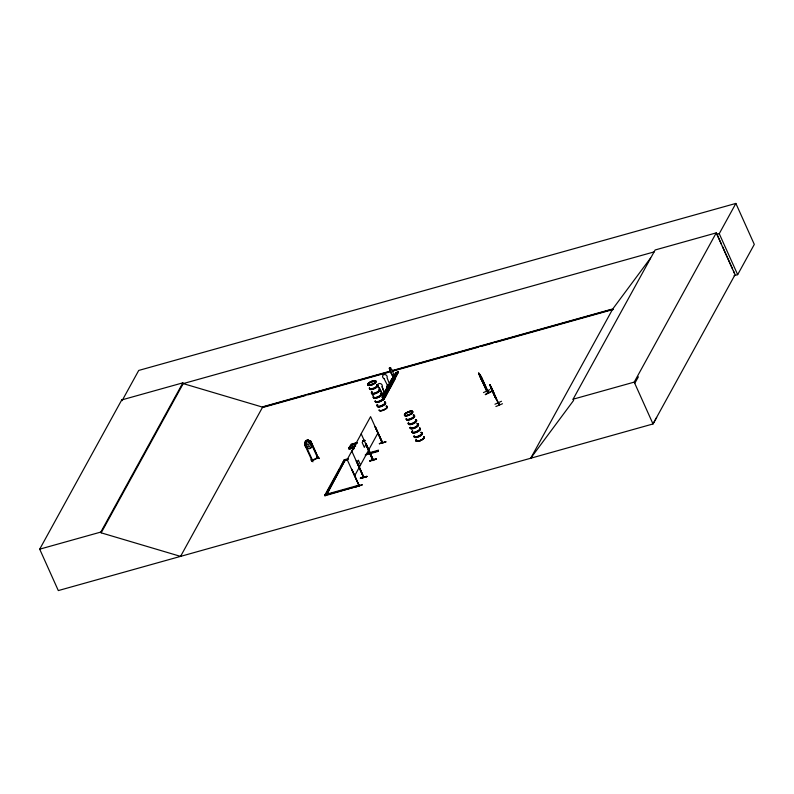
<?xml version="1.0" encoding="UTF-8"?>
<svg xmlns="http://www.w3.org/2000/svg" width="794" height="794" viewBox="0 0 794 794"><rect width="100%" height="100%" fill="white"/><g stroke="black" fill="none" stroke-linecap="round" stroke-linejoin="round"><path stroke-width="1.19" d="M310.385 441.603L310.92 441.345L318.196 457.791L317.719 458.069L310.216 441.494M353.886 448.908L352.258 446.923L352.546 446.377A10.163 7.057 -39.3 0 0 355.573 445.99M352.804 447.588L352.268 446.685L352.774 446.853M366.798 476.678C361.201 476.331 355.504 480.638 366.838 476.44M369.885 461.006L376.425 459.15L369.875 460.937M383.026 394.419L383.849 394.052L383.284 394.013M388.663 385.279L387.958 385.537L388.752 384.971M388.623 385.07L389.378 386.817L388.613 384.951L387.601 385.298L388.663 384.852L387.968 385.408M363.712 476.708L363.592 477.531L356.278 461.135M372.892 459.865L373.279 460.192M373.111 460.5L361.171 433.742L370.58 416.642L382.44 442.963M497.848 402.33L498.195 403.154L498.255 402.379M498.979 404.215L498.92 404.96M498.95 404.95L490.692 386.509L494.275 394.916M310.92 441.345L307.635 439.816L305.511 440.928L304.618 444.63L305.779 447.23L309.045 448.739L311.169 447.637L312.092 443.945M304.688 444.59C306.395 443.796 303.268 445.116 305.581 440.978L307.655 439.926L310.861 441.404M388.326 385.596L388.266 384.862L387.978 385.586M383.571 394.608L383.681 394.221M394.35 377.736C392.683 376.485 394.171 376.257 393.705 376.942M387.293 390.32L385.884 391.025M392.246 381.428L390.876 382.242M373.279 460.242L365.647 443.896L372.843 460.609M375.274 426.537L382.698 442.913L375.056 426.596L382.251 443.31M370.51 385.04L370.52 384.951M371.413 384.286L370.977 384.346M373.15 381.438L372.862 381.567M372.584 381.567L373.061 381.338L372.495 381.725M407.55 415.59C410.061 413.912 406.31 416.116 407.689 414.934M408.444 414.954L407.779 415.222M409.257 412.225L409.863 411.967M409.307 411.937L409.654 412.136M409.357 412.284L409.654 411.739M478.752 373.051L487.109 391.482L486.623 390.995M486.712 391.402L488.449 393.219L480.767 376.445M487.139 391.462L479.507 375.175M488.241 392.296L486.702 391.164M488.439 393.189L481.154 376.515L488.737 393.07L486.921 391.055M377.557 405.784L377.001 404.603L377.626 405.387M389.11 384.395L391.978 378.996L395.531 378.252L390.906 386.926L386.916 388.266L387.482 387.74M387.561 388.097L388.365 387.641M387.958 387.76L392.623 378.946M384.584 394.439L388.038 387.938L386.916 386.559L387.383 385.686L388.008 386.47M391.839 379.314L395.362 377.835M383.82 399.571L385.616 396.295L385.04 395.849L385.606 395.978L390.152 386.827M392.335 379.185L389.397 384.604L392.961 378.986L389.447 385.497M385.159 395.918L385.199 396.434M393.645 378.321L393.358 378.43M385.388 396.037L382.122 386.658A2.382 2.064 28 0 0 380.822 383.76A2.382 2.064 28 0 0 377.805 384.614A2.382 2.064 28 0 0 379.115 387.512L383.065 395.352L385.199 394.747L385.646 393.725L386.132 394.797M385.606 396.315L383.621 399.471M395.958 372.783L398.419 372.068L397.824 372.158M389.824 387.214L390.608 387.204L386.013 395.859L381.964 396.821M393.645 378.341C398.509 370.064 396.087 371.185 392.961 378.539M390.529 387.025L390.569 384.772L391.055 385.844L387.859 386.747L387.383 385.686M394.41 378.579L395.253 378.192M394.678 378.043L398.012 372.188M395.035 378.401L392.702 371.652A1.588 1.37 28 0 0 391.442 369.587L390.698 367.9M393.844 376.604L393.635 377.1M351.95 469.343L359.305 485.859L358.967 485.293M355.891 486.911L362.263 484.955M356.397 460.719L363.86 477.482L356.615 460.649M379.075 387.581L383.105 395.283L382.619 396.295L382.708 394.568L383.085 395.422M383.998 378.619L384.038 378.559A2.382 2.064 28 0 1 382.728 375.661A2.382 2.064 28 0 1 385.745 374.808A2.382 2.064 28 0 1 387.045 377.706L390.152 385.725L388.028 386.331L387.274 387.958M390.043 369.944L389.378 368.476L390.043 369.944A1.588 1.37 28 0 0 390.688 372.227L393.358 377.408L394.797 376.961M382.083 386.718L385.199 394.747M390.688 372.227L393.377 377.368M382.708 394.568L382.242 395.442M386.916 386.559L387.631 385.606M383.234 394.648L383.393 394.578M384.832 391.73C393.457 388.574 382.549 394.181 385.298 390.856L388.594 390.162L385.298 390.856M385.715 390.072C394.34 386.926 383.433 392.524 386.182 389.199L389.477 388.504L386.182 389.199M386.499 388.613C395.124 385.457 384.207 391.065 386.966 387.74M384.187 393.348L387.055 387.948L389.189 387.343M388.335 385.378L388.345 384.901M389.755 382.777C398.38 379.621 387.472 385.229 390.221 381.904L393.506 381.209L390.221 381.904M390.638 381.12C399.263 377.964 388.355 383.571 391.105 380.247L394.39 379.552L391.105 380.247M391.422 379.661C400.047 376.505 389.129 382.113 391.879 378.788M384.217 393.477L387.144 388.067M395.154 377.795L393 378.321L392.99 377.031L393.407 377.547M389.139 384.524L392.028 379.105M392.673 377.616L393.149 376.981M384.475 393.556L388.028 387.958M393.506 376.862L393.437 376.803M383.482 396.047L382.718 394.181M384.693 393.496L387.76 387.889M394.568 375.096C400.325 372.991 393.05 376.723 394.886 374.51L397.079 374.043L394.886 374.51M395.164 373.984C400.91 371.88 393.635 375.622 395.472 373.408L397.665 372.942L395.472 373.408M395.68 373.011C401.436 370.907 394.152 374.649 395.988 372.426M384.524 394.459L387.968 387.978M396.295 372.684L393.467 378.291M393.318 378.42L396.464 372.455M385.646 393.725L384.931 394.678L385.318 395.531L382.619 396.295M384.504 395.7L383.691 393.903M390.569 384.772L389.854 385.725L390.241 386.579L387.541 387.343L387.164 386.489M395.432 377.14L395.114 376.425L394.896 377.626L393.099 378.133L392.841 377.567M383.482 398.459L384.633 396.305M394.777 377.011L395.114 376.425M383.512 398.588L384.683 396.414M384.901 396.166L389.626 387.214M383.036 399.908L383.591 399.253M383.77 398.667L389.715 387.323M394.549 378.262L390.053 387.006M383.125 400.126L394.638 378.371M394.946 377.964L398.122 371.82M385.527 395.988L398.241 372.039M390.44 387.035L395.174 378.083M398.419 372.068L395.362 377.845M365.806 443.419L373.259 460.054L366.024 443.36M385.805 441.821L379.433 443.628M385.735 442.03L379.463 443.648M372.952 459.468L373.22 459.289M180.645 556.356L58.309 590.577L39.7 549.17L121.74 399.928L182.868 382.837L183.215 383.601L262.606 407.143L612.611 309.263M39.7 549.17L100.828 532.069L182.868 382.837M656.668 417.436L653.015 423.956L180.566 556.386L101.175 532.834L183.215 383.601L654.276 251.857M180.566 556.386L262.794 406.796L390.608 371.046M349.906 446.883L348.963 448.888L353.846 447.598M350.005 447.111L349.062 449.116L353.945 447.826M359.354 485.71L324.984 495.774L324.746 495.258L344.239 459.795L347.752 458.813M324.984 495.774L325.093 494.632L359.087 485.114L358.918 486.275M327.088 491.943L339.425 469.482M340.606 467.348L343.901 460.421L348.586 459.111M361.171 433.941L347.177 459.587L359.106 485.779M363.751 439.727L362.183 442.576L364.337 447.359L365.905 444.511M357.111 462.406L358.342 460.183L360.486 464.966M368.545 450.138L377.944 433.028M354.551 475.983L368.535 450.327M378.073 451.439L378.182 450.307L378.073 451.439L365.2 455.041M530.571 458.495L612.799 308.906L650.485 258.139M530.759 458.148L573.625 400.404L573.089 399.213L655.129 249.981L716.248 232.88L735.055 274.714L653.015 423.956L634.207 382.122L716.248 232.88M716.883 234.349L719.245 233.684L735.879 203.423L754.3 244.403L737.666 274.664L734.083 275.667M634.753 383.313L638.406 376.803M389.467 367.781L389.358 368.515M304.618 444.531L312.141 460.967C310.871 460.54 312.955 459.269 312.578 460.738M311.923 460.937L312.687 460.649L305.253 444.293M317.878 457.245L317.292 457.423L317.709 458.059M318.186 457.801L312.042 460.877M392.216 381.517L390.876 382.113M372.455 381.636L373.061 381.428M371.413 384.653L370.748 384.604M371.513 384.703L370.629 384.713M351.474 451.657L352.794 449.92M310.732 459.835L312.995 461.82M363.652 477.422L351.762 451.042M353.469 449.027L353.002 449.305M353.221 449.076L354.084 448.203M488.687 393.08L487.01 391.283M383.383 394.3L383.492 394.697M396.166 374.311L395.452 374.768M383.204 394.717L383.393 394.052M397.715 372.297L398.181 371.959L396.057 372.575M392.524 379.145L391.978 378.996M389.447 367.821L390.668 367.94M409.357 412.017L409.873 411.878M408.265 415.183L407.332 415.5M498.701 404.285L499.019 405.099M310.335 441.682L310.831 441.395M370.877 384.385L370.729 384.921M307.109 440.62L306.424 440.978L306.762 443.538L308.39 445.345L309.323 443.618L307.089 440.601M309.045 448.66L311.169 447.637M312.419 460.173L317.372 457.691M319.257 458.565L317.183 456.887L319.168 458.227M479.834 375.651L479.03 373.617L481.154 376.515M480.479 376.207L478.643 373.011L479.536 375.354M481.114 376.793L479.268 373.627L482.841 381.388L482.127 380.753M482.147 380.812L480.37 377.616L482.772 381.428L482.276 379.393L482.732 381.348M483.467 392.603L489.868 389.606M485.293 394.439L491.645 391.253M491.873 391.66L491.625 391.214L485.412 394.707M310.752 441.335L318.186 457.691M489.838 384.653L490.732 386.609L489.838 384.653L490.226 385.556M489.868 384.733L490.871 386.946M491.625 388.752L490.216 385.378L495.813 398.231M490.295 385.527L492.469 390.598M491.357 388.117L490.93 387.293L492.082 389.983M493.759 393.705C497.014 400.722 490.791 386.36 492.181 389.923M492.627 391.363L492.31 390.43L494.007 394.003L493.511 392.941M492.349 390.509L493.322 392.851M494.096 394.529L491.744 388.871M492.24 390.459L493.937 393.913M495.198 397.159L493.193 392.534M495.793 398.171L496.091 398.906M496.061 399.015L495.178 397.119M494.96 404.235L501.48 401.268M498.414 402.816L499.059 405.109M498.999 404.354L498.056 402.727M495.903 406.528L502.493 403.739M407.669 414.915L408.275 414.964M407.987 415.064L407.352 415.262M390.747 385.695L387.988 386.4L384.038 378.559M383.105 395.283L385.229 394.678M383.125 396.742L385.249 396.137M382.559 397.397L384.782 397.01L382.658 397.615M379.334 443.717L385.834 441.851M369.766 460.689L376.148 458.912M369.806 460.788L376.197 458.992M366.888 476.499L360.416 478.464M362.163 484.727L355.781 486.494M735.879 203.423L138.722 370.441L122.087 400.692L121.74 399.928M393 370.381L611.608 309.243M262.516 407.55L305.492 395.531M307.883 394.866L389.06 372.158M392.643 371.165L478.603 347.117M480.985 346.452L492.925 343.117M495.317 342.442L613.504 309.392M357.111 442.546L351.008 444.332L348.675 448.332L352.516 447.459M362.729 440.978L364.982 440.352M351.593 444.352L357.211 442.774M362.838 441.206L365.081 440.581M352.824 444.263L357.32 443.002M356.059 444.65C351.276 443.241 343.852 452.332 353.737 447.369M352.258 446.923L353.955 446.635A10.56 7.335 -39.3 0 0 355.553 446.307M352.824 447.111L352.417 446.407M366.481 453.582L378.182 450.307M366.133 454.198L378.41 450.813M345.301 460.609L347.643 459.954M573.089 399.213L634.207 382.122M324.746 495.258L359.235 485.898L351.732 469.403M486.841 391.581L479.298 374.986M393.526 376.693L393.675 377.974M373.547 396.831A4.466 1.509 -24.2 0 0 378.549 396.901A4.476 1.509 -24.2 0 0 380.445 393.387A4.466 1.509 -24.2 0 1 378.549 396.901A4.466 1.509 -24.2 0 1 373.537 396.802L373.438 396.643A4.476 1.509 -24.2 0 0 377.934 396.95A4.476 1.509 -24.2 0 0 381.021 393.318A4.446 1.499 -24.2 0 1 377.884 396.851A4.446 1.499 -24.2 0 1 373.428 396.534M387.373 390.489L385.953 391.194M307.635 439.816L310.702 443.896L310.037 446.149L308.668 446.863L306.593 446.029L305.511 440.928M317.034 456.54L319.267 458.456M353.062 447.508L353.628 448.193M479.288 373.686L480.836 376.574M480.41 377.299L481.908 379.631L480.727 376.535M480.35 376.793L481.194 378.192L480.946 377.378M385.398 393.794L385.775 394.717M492.349 390.33L492.846 391.402M494.751 396.137L495.248 397.208L494.146 394.678M493.005 391.77L493.352 392.524M494.245 394.975L494.493 395.491M491.992 389.775L493.431 392.911M492.042 389.546L491.149 387.621M493.332 392.693L493.481 393.258M490.116 385.308L491.863 389.11M492.528 391.114L493.421 393.099M491.665 388.991L492.667 391.055M719.245 233.684L737.666 274.664M716.853 233.952L721.418 244.115M722.431 246.368L732.584 268.948M733.596 271.211L734.609 273.464M491.02 386.43L499.297 405.029L498.285 402.618M394.946 376.475L395.204 377.041M392.99 377.031L393.308 377.746M390.32 384.842L390.708 385.695M387.641 385.229L388.405 387.095M382.46 394.638L382.936 395.7M344.239 459.795L344.477 460.312M100.828 532.069L101.175 532.834M493.739 393.884L492.766 391.482M493.253 392.286L493.65 393.209M489.908 384.624L490.245 385.437M379.383 389.695A4.466 1.509 -24.2 0 1 376.296 393.318A4.466 1.509 -24.2 0 1 371.83 393M379.314 389.397A4.526 1.528 -24.2 0 1 375.641 393.298A4.526 1.528 -24.2 0 1 372.078 392.186M380.435 393.397A4.466 1.509 -24.2 0 1 378.539 396.871A4.476 1.509 -24.2 0 1 373.517 396.792M376.624 384.782A4.526 1.528 -24.2 0 1 374.689 388.296A4.526 1.528 -24.2 0 1 369.617 388.226M379.036 388.931A4.466 1.509 -24.2 0 1 375.423 392.782A4.466 1.509 -24.2 0 1 371.9 391.69M376.703 385.08A4.466 1.509 -24.2 0 1 374.798 388.544A4.466 1.509 -24.2 0 1 369.796 388.474M379.204 389.169A4.526 1.528 -24.2 0 1 375.542 393.06A4.526 1.528 -24.2 0 1 371.969 391.958M376.515 384.554A4.526 1.528 -24.2 0 1 374.589 388.067A4.526 1.528 -24.2 0 1 369.518 387.998M377.011 384.405A4.466 1.509 -24.2 0 1 373.924 388.028A4.466 1.509 -24.2 0 1 369.448 387.72M384.445 402.201A4.526 1.528 -24.2 0 1 382.519 405.714A4.526 1.528 -24.2 0 1 377.448 405.645M384.524 402.498A4.466 1.509 -24.2 0 1 382.619 405.962A4.466 1.509 -24.2 0 1 377.616 405.893M386.102 406.042A4.446 1.499 -24.2 0 1 384.713 409.228A4.446 1.499 -24.2 0 1 379.075 409.903M380.604 393.804A4.446 1.499 -24.2 0 1 378.708 397.258A4.446 1.499 -24.2 0 1 373.726 397.189M380.524 393.566A4.476 1.509 -24.2 0 1 378.619 397.04A4.476 1.509 -24.2 0 1 373.607 396.97M382.42 397.675A4.526 1.528 -24.2 0 1 381.001 400.92A4.526 1.528 -24.2 0 1 375.264 401.605M384.832 401.824A4.466 1.509 -24.2 0 1 381.209 405.674A4.466 1.509 -24.2 0 1 377.696 404.583M382.49 397.973A4.466 1.509 -24.2 0 1 380.584 401.436A4.466 1.509 -24.2 0 1 375.582 401.367M385.001 402.052A4.526 1.528 -24.2 0 1 381.874 405.734A4.526 1.528 -24.2 0 1 377.339 405.416M382.311 397.447A4.526 1.528 -24.2 0 1 380.902 400.692A4.526 1.528 -24.2 0 1 375.155 401.377M382.152 397.218A4.466 1.509 -24.2 0 1 380.247 400.682A4.466 1.509 -24.2 0 1 375.244 400.613M415.54 420.145A4.466 1.509 -24.2 0 1 413.634 423.609A4.466 1.509 -24.2 0 1 408.632 423.549M415.461 419.857A4.526 1.528 -24.2 0 1 413.535 423.371A4.526 1.528 -24.2 0 1 408.463 423.301M417.108 423.678A4.446 1.499 -24.2 0 1 415.728 426.864A4.446 1.499 -24.2 0 1 410.081 427.539M417.178 423.778A4.476 1.509 -24.2 0 1 415.778 426.983A4.476 1.509 -24.2 0 1 410.111 427.658M410.339 427.341A4.466 1.509 -24.2 0 0 415.341 427.41A4.466 1.509 -24.2 0 0 417.247 423.946A4.476 1.509 -24.2 0 1 415.341 427.4A4.476 1.509 -24.2 0 1 410.329 427.341M413.436 415.331A4.526 1.528 -24.2 0 1 411.5 418.845A4.526 1.528 -24.2 0 1 406.429 418.775M415.848 419.48A4.466 1.509 -24.2 0 1 412.225 423.321A4.466 1.509 -24.2 0 1 408.712 422.229M414.16 415.709A4.466 1.509 -24.2 0 1 411.074 419.341A4.466 1.509 -24.2 0 1 406.597 419.024M415.361 419.619A4.526 1.528 -24.2 0 1 413.426 423.133A4.526 1.528 -24.2 0 1 408.354 423.063M413.327 415.093A4.526 1.528 -24.2 0 1 411.917 418.339A4.526 1.528 -24.2 0 1 406.171 419.034M413.168 414.865A4.466 1.509 -24.2 0 1 411.778 418.071A4.466 1.509 -24.2 0 1 406.111 418.746M421.336 433.038A4.466 1.509 -24.2 0 1 419.431 436.502A4.466 1.509 -24.2 0 1 414.428 436.442M421.257 432.75A4.526 1.528 -24.2 0 1 419.331 436.263A4.526 1.528 -24.2 0 1 414.26 436.194M423.559 436.68A4.446 1.499 -24.2 0 1 419.957 440.501A4.446 1.499 -24.2 0 1 416.453 439.419M418.061 424.443A4.446 1.499 -24.2 0 1 414.994 428.045A4.446 1.499 -24.2 0 1 410.538 427.738M423.629 436.76A4.476 1.509 -24.2 0 1 419.996 440.62A4.476 1.509 -24.2 0 1 416.473 439.519M417.326 424.105A4.476 1.509 -24.2 0 1 415.421 427.579A4.476 1.509 -24.2 0 1 410.409 427.509M419.877 428.313A4.526 1.528 -24.2 0 1 416.215 432.214A4.526 1.528 -24.2 0 1 412.652 431.102M420.999 432.283A4.466 1.509 -24.2 0 1 419.093 435.747A4.466 1.509 -24.2 0 1 414.091 435.678M419.947 428.601A4.466 1.509 -24.2 0 1 416.87 432.224A4.466 1.509 -24.2 0 1 412.394 431.916M421.157 432.512A4.526 1.528 -24.2 0 1 419.738 435.757A4.526 1.528 -24.2 0 1 414.002 436.442M419.778 428.075A4.526 1.528 -24.2 0 1 416.106 431.976A4.526 1.528 -24.2 0 1 412.543 430.874M419.609 427.847A4.466 1.509 -24.2 0 1 415.987 431.688A4.466 1.509 -24.2 0 1 412.473 430.606M373.587 396.266A2.382 2.064 28 0 1 373.15 395.839M372.843 395.323A2.382 2.064 28 0 1 372.664 394.221M360.684 478.107L367.066 476.34L360.694 478.127M345.142 460.073L326.562 494.801L345.142 460.073M369.627 385.03A4.466 1.509 -24.2 0 0 375.83 381.219A4.466 1.509 -24.2 0 0 369.686 382.182A4.466 1.509 -24.2 0 0 369.627 385.03M369.806 385.418A4.456 1.499 -24.2 0 0 375.999 381.616A4.446 1.499 -24.2 0 0 369.865 382.569A4.456 1.499 -24.2 0 0 369.806 385.418A4.446 1.499 -24.2 0 0 375.999 381.626A4.456 1.499 -24.2 0 0 369.865 382.569A4.446 1.499 -24.2 0 0 369.806 385.408A4.446 1.499 -24.2 0 0 375.989 381.616A4.446 1.499 -24.2 0 0 369.875 382.579A4.446 1.499 -24.2 0 0 369.815 385.418M369.696 385.199A4.476 1.509 -24.2 0 0 375.919 381.388A4.476 1.509 -24.2 0 0 369.756 382.351A4.476 1.509 -24.2 0 0 369.696 385.199M384.842 409.486A4.476 1.509 -24.2 0 0 386.231 406.28A4.466 1.509 -24.2 0 1 384.842 409.496A4.466 1.509 -24.2 0 1 379.175 410.17A4.476 1.509 -24.2 0 0 384.842 409.486M406.429 415.58A4.466 1.509 -24.2 0 0 412.642 411.768A4.466 1.509 -24.2 0 0 406.498 412.731A4.466 1.509 -24.2 0 0 406.429 415.58A4.466 1.509 -24.2 0 0 412.652 411.788A4.476 1.509 -24.2 0 0 406.498 412.741A4.476 1.509 -24.2 0 0 406.439 415.599A4.476 1.509 -24.2 0 0 412.662 411.778A4.466 1.509 -24.2 0 0 406.508 412.751A4.466 1.509 -24.2 0 0 406.439 415.599M406.617 415.947A4.446 1.499 -24.2 0 0 412.801 412.155A4.446 1.499 -24.2 0 0 406.677 413.118A4.446 1.499 -24.2 0 0 406.617 415.947M406.508 415.748A4.476 1.509 -24.2 0 0 412.721 411.927A4.476 1.509 -24.2 0 0 406.568 412.89A4.476 1.509 -24.2 0 0 406.508 415.748M420.056 440.749A4.466 1.509 -24.2 0 0 423.678 436.908A4.476 1.509 -24.2 0 1 420.066 440.769A4.476 1.509 -24.2 0 1 416.542 439.678A4.466 1.509 -24.2 0 0 420.056 440.749"/></g></svg>
